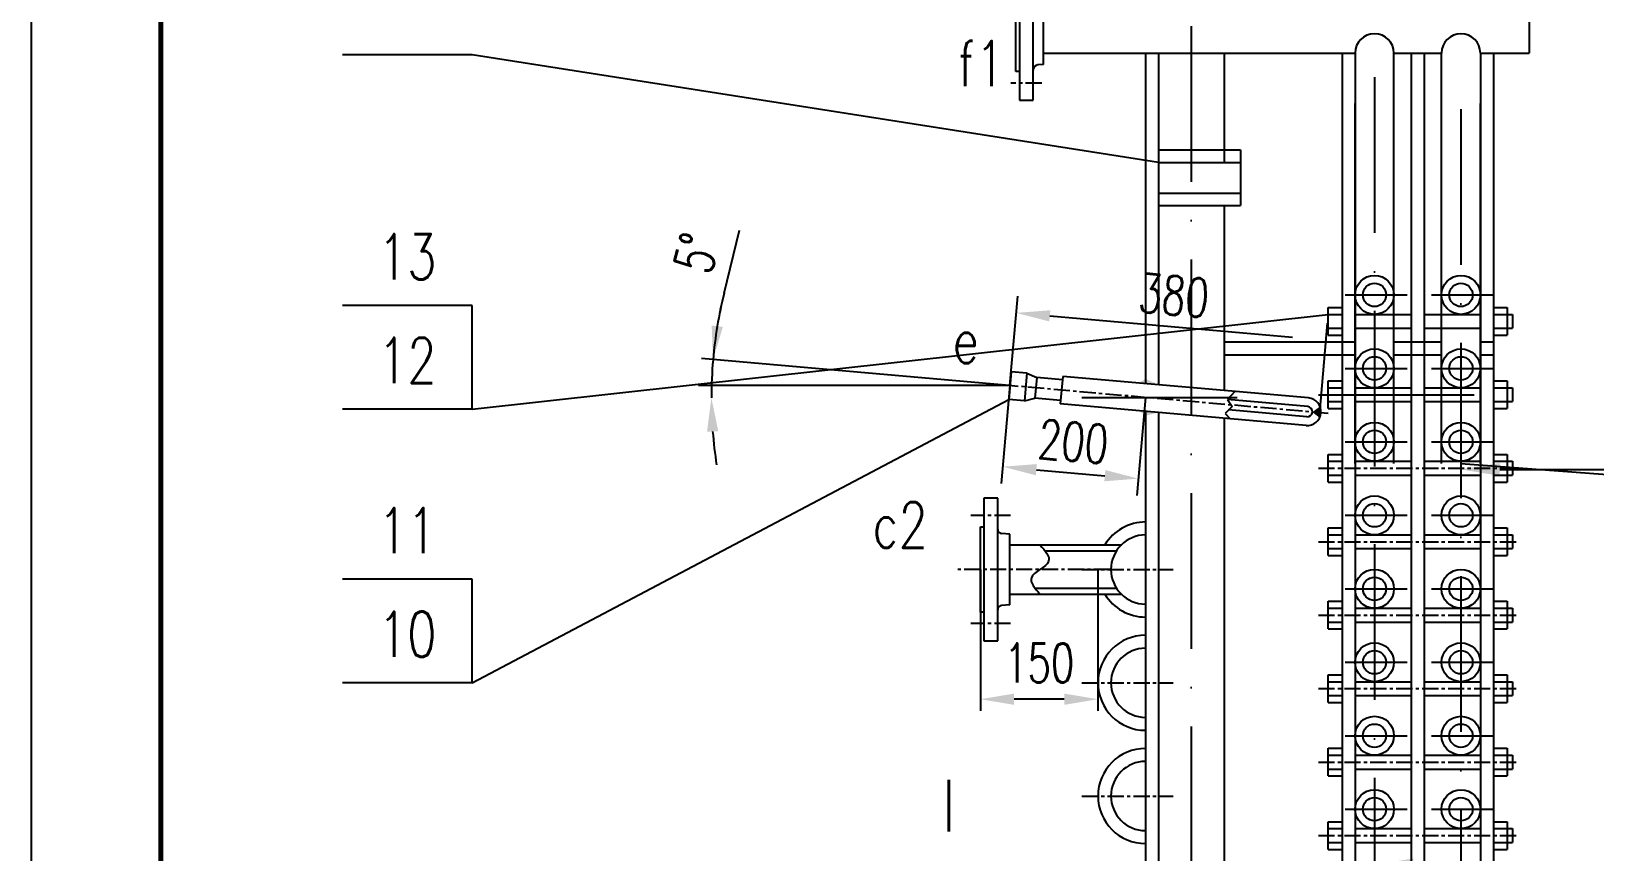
# Model space of a CAD drawing. Extents: x -20637 to -11727, y 16146 to 28761.
# Drawn here: x -20637 to -18828, y 23635 to 24584 of the extents above; entities that cross this region are included whole.
import ezdxf
from ezdxf.enums import TextEntityAlignment as Align

# ---------------------------------------------------------------- set-up
doc = ezdxf.new("R2010")
doc.units = 0
doc.header["$LTSCALE"] = 15
for name, pattern in [('ACAD_ISO10W100', [18, 12, -3, 0, -3]), ('CENTER', [2, 1.25, -0.25, 0.25, -0.25]), ('DASHDOT', [1, 0.5, -0.25, 0, -0.25])]:
    doc.linetypes.add(name, pattern=pattern)
for name, color, linetype in [('ACHSEN', 7, 'DASHDOT'), ('hgj', 1, 'Continuous'), ('hgjx', 2, 'CENTER'), ('hgjy', 7, 'Continuous'), ('K1', 4, 'Continuous'), ('tank', 1, 'Continuous'), ('tankx', 2, 'ACAD_ISO10W100'), ('tanky', 7, 'Continuous')]:
    doc.layers.add(name, color=color, linetype=linetype)
doc.styles.add('hzfs', font='simplex.shx', dxfattribs={"width": 0.7, "bigfont": 'hzfs.shx'})
doc.styles.get("Standard").update_dxf_attribs({"font": 'txt', "width": 0.7, "bigfont": 'hztxt.shx'})
doc.dimstyles.new('PVCAD$0', dxfattribs={"dimscale": 15, "dimtxt": 3, "dimasz": 3, "dimexe": 2, "dimexo": 1, "dimgap": 1, "dimtad": 1, "dimdec": 0, "dimzin": 0, "dimdsep": 46, "dimtxsty": 'hzfs', "dimcen": 0, "dimclrd": 4, "dimclre": 4, "dimclrt": 7, "dimadec": 0, "dimazin": 0, "dimtfac": 0.7, "dimtmove": 0, "dimatfit": 0, "dimfxl": 0, "dimarcsym": 0})
doc.dimstyles.get("Standard").update_dxf_attribs({"dimtxt": 0.18, "dimasz": 0.18, "dimexe": 0.18, "dimexo": 0.0625, "dimgap": 0.09, "dimtad": 0, "dimtih": 1, "dimtoh": 1, "dimdec": 4, "dimzin": 0, "dimdsep": 46, "dimtxsty": 'Standard', "dimcen": 0.09, "dimadec": 0, "dimazin": 0, "dimtfac": 1, "dimtdec": 4, "dimtofl": 0, "dimtmove": 0, "dimatfit": 3, "dimfxl": 0, "dimtolj": 1, "dimtzin": 0, "dimarcsym": 0})

# ---------------------------------------------------------------- blocks, each defined once
blk = doc.blocks.new('*D82')
at = {"layer": 'Defpoints', "color": 0}
for p in [(-19539.1, 23961.6), (-19403, 23961.6), (-19539.1, 23811.6)]:
    blk.add_point(p, dxfattribs=at)
at = {"layer": 'hgjy', "color": 4, "lineweight": -2}
for p, q in [((-19539.1, 23961.6), (-19539.1, 23798.1)), ((-19403, 23961.6), (-19403, 23798.1)), ((-19442, 23811.6), (-19500.1, 23811.6))]:
    blk.add_line(p, q, dxfattribs=at)
at = {"layer": 'hgjy', "color": 4}
for points in [[(-19500.1, 23818.1), (-19500.1, 23805.1), (-19539.1, 23811.6)], [(-19442, 23818.1), (-19442, 23805.1), (-19403, 23811.6)]]:
    blk.add_solid(points, dxfattribs=at)
at = {"layer": 'hgjy', "color": 7, "insert": (-19471, 23853.6), "char_height": 45, "attachment_point": 5, "style": 'hzfs'}
blk.add_mtext('\\A1;150', dxfattribs=at)
blk = doc.blocks.new('*D84')
at = {"layer": 'Defpoints', "color": 0}
for p in [(-19850.2, 24175.1), (-19514.6, 24175.2), (-19953.2, 24160.4), (-19345.6, 24160.4), (-19136.6, 24142.1)]:
    blk.add_point(p, dxfattribs=at)
at = {"layer": 'hgjy', "color": 4, "lineweight": -2}
for p, q in [((-19835.7, 24281.4), (-19817.7, 24354.2)), ((-19514.6, 24175.2), (-19861.9, 24205.6))]:
    blk.add_line(p, q, dxfattribs=at)
for start, end in [(166.1382, 175), (166.1448, 170.5724), (175, 180), (184.4276, 188.8552)]:
    blk.add_arc((-19345.6, 24160.4), 504.8, start, end, dxfattribs=at)
at = {"layer": 'hgjy', "color": 4}
for points in [[(-19837.1, 24242.3), (-19850, 24243.9), (-19848.5, 24204.4)], [(-19855.4, 24121.2), (-19842.4, 24121.7), (-19850.4, 24160.4)]]:
    blk.add_solid(points, dxfattribs=at)
at = {"layer": 'hgjy', "color": 7, "insert": (-19867.5, 24327.8), "char_height": 45, "attachment_point": 5, "rotation": 76.1382, "style": 'hzfs'}
blk.add_mtext('\\A1;5°', dxfattribs=at)
blk = doc.blocks.new('*D111')
at = {"layer": 'ACHSEN', "color": 4, "linetype": 'ByBlock', "lineweight": -2}
for p, q in [((-18983, 24116.9), (-18983, 24047.5)), ((-17283, 24082), (-17283, 24047.5)), ((-18938, 24077.5), (-17328, 24077.5))]:
    blk.add_line(p, q, dxfattribs=at)
at = {"layer": 'ACHSEN', "color": 4, "linetype": 'ByBlock'}
for points in [[(-18938, 24085), (-18938, 24070), (-18983, 24077.5)], [(-17328, 24085), (-17328, 24070), (-17283, 24077.5)]]:
    blk.add_solid(points, dxfattribs=at)
at = {"layer": 'Defpoints', "color": 0, "linetype": 'ByBlock'}
for p in [(-18983, 24131.9), (-17283, 24097), (-17283, 24077.5)]:
    blk.add_point(p, dxfattribs=at)
at = {"layer": 'ACHSEN', "color": 7, "linetype": 'ByBlock', "insert": (-18339.3, 24115), "char_height": 45, "attachment_point": 5, "style": 'hzfs'}
blk.add_mtext('%%C1700', dxfattribs=at)
blk = doc.blocks.new('*D112')
at = {"layer": 'Defpoints', "color": 0}
for p in [(-17183, 23664.4), (-19083, 23632.8), (-19083, 23619.9)]:
    blk.add_point(p, dxfattribs=at)
at = {"layer": 'tanky', "color": 4, "lineweight": -2}
for p, q in [((-17183, 23649.4), (-17183, 23589.9)), ((-19083, 23617.8), (-19083, 23589.9)), ((-17228, 23619.9), (-19038, 23619.9))]:
    blk.add_line(p, q, dxfattribs=at)
at = {"layer": 'tanky', "color": 4}
for points in [[(-19038, 23627.4), (-19038, 23612.4), (-19083, 23619.9)], [(-17228, 23627.4), (-17228, 23612.4), (-17183, 23619.9)]]:
    blk.add_solid(points, dxfattribs=at)
at = {"layer": 'tanky', "color": 7, "insert": (-18316.5, 23657.4), "char_height": 45, "attachment_point": 5, "style": 'hzfs'}
blk.add_mtext('%%C1900', dxfattribs=at)

msp = doc.modelspace()

# ---------------------------------------------------------------- linework, layer by layer
for p, q in [((-20637.40791, 28761.29449), (-20637.40791, 16146.29449)), ((-20637.40791, 28761.29449), (-20637.40791, 16146.29449)), ((-19117.11339, 24279.35727), (-19045.23264, 24279.35727)), ((-19017.11339, 24279.35727), (-18945.23264, 24279.35727)), ((-19117.11339, 24194.35727), (-19045.23264, 24194.35727)), ((-19017.11339, 24194.35727), (-18945.23264, 24194.35727)), ((-19504.94241, 24174.37402), (-19865.37171, 24174.37402)), ((-19117.11339, 24109.35727), (-19045.23264, 24109.35727)), ((-19017.11339, 24109.35727), (-18945.23264, 24109.35727)), ((-19117.11339, 24024.35727), (-19045.23264, 24024.35727)), ((-19017.11339, 24024.35727), (-18945.23264, 24024.35727)), ((-19117.11339, 23939.35727), (-19045.23264, 23939.35727)), ((-19017.11339, 23939.35727), (-18945.23264, 23939.35727)), ((-19117.11339, 23854.35727), (-19045.23264, 23854.35727)), ((-19017.11339, 23854.35727), (-18945.23264, 23854.35727)), ((-19117.11339, 23769.35727), (-19045.23264, 23769.35727)), ((-19017.11339, 23769.35727), (-18945.23264, 23769.35727)), ((-19117.11339, 23684.35727), (-19045.23264, 23684.35727)), ((-19017.11339, 23684.35727), (-18945.23264, 23684.35727))]:
    msp.add_line(p, q)
at = {"color": 4}
for p, q in [((-19504.94241, 24174.37402), (-19495.8804, 24277.95327)), ((-19458.72834, 24255.1284), (-19177.80144, 24230.55048)), ((-19146.31232, 24142.99795), (-19137.25031, 24246.57721)), ((-19504.94241, 24174.37402), (-19514.85009, 24061.12869)), ((-19347.972, 24160.64089), (-19357.87969, 24047.39556)), ((-19474.29896, 24077.15541), (-19395.03174, 24070.22043))]:
    msp.add_line(p, q, dxfattribs=at)
at = {"color": 1}
for p, q in [((-19485.16498, 24188.70483), (-19503.54792, 24190.31313)), ((-19485.16498, 24188.70483), (-19473.86436, 24183.70088)), ((-19444.12486, 24181.09901), (-19473.86436, 24183.70088)), ((-19444.12486, 24181.09901), (-19473.86436, 24183.70088)), ((-19159.46789, 24160.21003), (-19443.77624, 24185.08379)), ((-19487.95397, 24156.8266), (-19506.3369, 24158.4349)), ((-19487.95397, 24156.8266), (-19475.9561, 24159.79221)), ((-19446.2166, 24157.19034), (-19475.9561, 24159.79221)), ((-19160.33945, 24150.24808), (-19253.05151, 24158.35934)), ((-19162.25687, 24128.3318), (-19446.56522, 24153.20556)), ((-19161.38532, 24138.29375), (-19251.80385, 24146.20434))]:
    msp.add_line(p, q, dxfattribs=at)
at = {"color": 7, "linetype": 'CENTER'}
msp.add_line((-19136.59103, 24142.14745), (-19514.62274, 24175.22094), dxfattribs=at)
at = {"color": 7}
for p, q in [((-19244.50632, 24167.64993), (-19253.05151, 24158.35934)), ((-19253.05151, 24158.35934), (-19247.5674, 24150.43782)), ((-19247.5674, 24150.43782), (-19255.79424, 24142.21676)), ((-19255.79424, 24142.21676), (-19250.0681, 24136.01429))]:
    msp.add_line(p, q, dxfattribs=at)
at = {"color": 1}
for radius in [16, 6]:
    msp.add_arc((-19160.86238, 24144.27092), radius, 265, 85, dxfattribs=at)
at = {"color": 4}
for points in [[(-19458.16183, 24261.60367), (-19459.29486, 24248.65314), (-19497.57994, 24258.52748)], [(-19473.73245, 24083.63068), (-19474.86548, 24070.68015), (-19513.15056, 24080.55449)], [(-19394.46523, 24076.6957), (-19395.59825, 24063.74517), (-19356.18015, 24066.82136)]]:
    msp.add_solid(points, dxfattribs=at)
at = {"color": 7}
for points in [[(-19332.972, 24175.38967), (-19347.972, 24182.29182), (-19355.97377, 24177.40207)], [(-19332.972, 24143.26744), (-19347.972, 24139.5725), (-19355.76683, 24145.26173)], [(-19154.88521, 24143.74798), (-19146.0481, 24150.3155), (-19146.52262, 24137.17364)]]:
    msp.add_solid(points, dxfattribs=at)
at = {"layer": 'Defpoints', "color": 0, "linetype": 'ByBlock'}
for p in [(-19504.94241, 24174.37402), (-19445.17073, 24169.14467), (-19445.17073, 24169.14467), (-19347.972, 24160.64089), (-19345.60834, 24160.43409)]:
    msp.add_point(p, dxfattribs=at)
at = {"layer": 'hgj'}
for p, q in [((-19493.972, 24689.47481), (-19493.972, 24504.47481)), ((-19477.972, 24504.47481), (-19477.972, 24689.47481)), ((-19497.972, 24537.97481), (-19497.972, 24655.97481)), ((-19465.972, 24546.05481), (-19465.972, 24647.89481)), ((-18904.20068, 24634.97481), (-18904.20068, 24558.97481)), ((-19465.972, 24558.97481), (-19105.472, 24558.97481)), ((-19060.472, 24084.35727), (-19060.472, 24558.97481)), ((-19060.472, 24558.97481), (-19005.472, 24558.97481)), ((-19005.472, 24084.35727), (-19005.472, 24558.97481)), ((-18960.472, 24558.97481), (-18904.20068, 24558.97481)), ((-19493.972, 24537.97481), (-19497.972, 24537.97481)), ((-19465.972, 24546.05481), (-19472.50983, 24545.46641)), ((-19493.972, 24504.47481), (-19477.972, 24504.47481)), ((-19105.472, 24084.35727), (-19105.472, 24500.97481)), ((-18960.472, 24084.35727), (-18960.472, 24500.97481)), ((-18945.472, 24224.48809), (-18960.472, 24224.48809)), ((-18945.472, 24209.48809), (-18960.472, 24209.48809)), ((-19535.05585, 24044.14089), (-19535.05585, 23879.14089)), ((-19519.05585, 24044.14089), (-19535.05585, 24044.14089)), ((-19519.05585, 23879.14089), (-19519.05585, 24044.14089)), ((-19539.05585, 24011.14089), (-19535.05585, 24011.14089)), ((-19539.05585, 23912.14089), (-19539.05585, 24011.14089)), ((-19505.05585, 24002.38089), (-19514.50404, 24003.23122)), ((-19505.05585, 23920.90089), (-19505.05585, 24002.38089)), ((-19505.05585, 23990.14089), (-19376.03889, 23990.14089)), ((-19464.23497, 23983.14089), (-19381.70255, 23983.14089)), ((-19475.94974, 23940.14089), (-19381.70255, 23940.14089)), ((-19505.05585, 23920.90089), (-19514.50404, 23920.05055)), ((-19505.05585, 23933.14089), (-19376.03889, 23933.14089)), ((-19535.05585, 23912.14089), (-19539.05585, 23912.14089)), ((-19535.05585, 23879.14089), (-19519.05585, 23879.14089))]:
    msp.add_line(p, q, dxfattribs=at)
for centre, radius in [((-19082.972, 24279.35727), 22.5), ((-18982.972, 24279.35727), 22.5), ((-19082.972, 24279.35727), 13.5), ((-18982.972, 24279.35727), 13.5), ((-19082.972, 24194.35727), 22.5), ((-18982.972, 24194.35727), 22.5), ((-19082.972, 24194.35727), 13.5), ((-18982.972, 24194.35727), 13.5), ((-19082.972, 24109.35727), 22.5), ((-19082.972, 24109.35727), 13.5), ((-18982.972, 24109.35727), 22.5), ((-18982.972, 24109.35727), 13.5), ((-19082.972, 24024.35727), 22.5), ((-18982.972, 24024.35727), 22.5), ((-19082.972, 24024.35727), 13.5), ((-18982.972, 24024.35727), 13.5), ((-19082.972, 23939.35727), 22.5), ((-18982.972, 23939.35727), 22.5), ((-19082.972, 23939.35727), 13.5), ((-18982.972, 23939.35727), 13.5), ((-19082.972, 23854.35727), 22.5), ((-19082.972, 23854.35727), 13.5), ((-18982.972, 23854.35727), 22.5), ((-18982.972, 23854.35727), 13.5), ((-19082.972, 23769.35727), 22.5), ((-18982.972, 23769.35727), 22.5), ((-19082.972, 23769.35727), 13.5), ((-18982.972, 23769.35727), 13.5), ((-19082.972, 23684.35727), 22.5), ((-18982.972, 23684.35727), 22.5), ((-19082.972, 23684.35727), 13.5), ((-18982.972, 23684.35727), 13.5)]:
    msp.add_circle(centre, radius, dxfattribs=at)
for centre, radius, start, end in [((-19082.972, 24558.97481), 22.5, 0, 180), ((-18982.972, 24558.97481), 22.5, 0, 180), ((-19471.972, 24539.49056), 6, 95.14276456, 180), ((-19514.05585, 24008.2111), 5, 180, 264.85723544), ((-19514.05585, 23915.07068), 5, 95.14276456, 180)]:
    msp.add_arc(centre, radius, start, end, dxfattribs=at)
at = {"layer": 'hgjx'}
for p, q in [((-19467.972, 24524.47481), (-19503.972, 24524.47481)), ((-19504.05585, 24024.14089), (-19550.05585, 24024.14089)), ((-19389.05585, 23961.64089), (-19569.05585, 23961.64089)), ((-19421.86658, 23961.64089), (-19315.84507, 23961.64089)), ((-19504.05585, 23899.14089), (-19550.05585, 23899.14089)), ((-19421.86658, 23830.64089), (-19315.84507, 23830.64089)), ((-19421.86658, 23830.64089), (-19315.84507, 23830.64089)), ((-19421.86658, 23699.64089), (-19315.84507, 23699.64089))]:
    msp.add_line(p, q, dxfattribs=at)
at = {"layer": 'hgjy'}
for p, q in [((-20127.31857, 24557.2047), (-20277.31857, 24557.2047)), ((-19332.972, 24432.64089), (-20127.31857, 24557.2047)), ((-20127.31857, 24267.26631), (-20277.31857, 24267.26631)), ((-20127.31857, 24147.26631), (-20127.31857, 24267.26631)), ((-20127.31857, 24147.26631), (-20277.31857, 24147.26631)), ((-20127.31857, 23950.48018), (-20277.31857, 23950.48018)), ((-20127.31857, 23830.48018), (-20127.31857, 23950.48018)), ((-20127.31857, 23830.48018), (-20277.31857, 23830.48018))]:
    msp.add_line(p, q, dxfattribs=at)
at = {"layer": 'hgjy', "color": 1}
for p, q in [((-19136.472, 24264.85727), (-19120.472, 24264.85727)), ((-19136.472, 24232.85727), (-19136.472, 24264.85727)), ((-18945.472, 24264.85727), (-18929.472, 24264.85727)), ((-18945.472, 24264.85727), (-18929.472, 24264.85727)), ((-18945.472, 24264.85727), (-18929.972, 24264.85727)), ((-18945.472, 24264.85727), (-18929.972, 24264.85727)), ((-18929.472, 24264.85727), (-18929.472, 24232.85727)), ((-19136.472, 24256.85727), (-19120.472, 24256.85727)), ((-19105.472, 24256.85727), (-19040.472, 24256.85727)), ((-19025.472, 24256.85727), (-18960.472, 24256.85727)), ((-18945.472, 24256.85727), (-18929.472, 24256.85727)), ((-18945.472, 24256.85727), (-18923.472, 24256.85727)), ((-18945.472, 24256.85727), (-18929.972, 24256.85727)), ((-18945.472, 24256.85727), (-18929.472, 24256.85727)), ((-18945.472, 24256.85727), (-18929.972, 24256.85727)), ((-18945.472, 24256.85727), (-18930.20578, 24256.85727)), ((-18945.472, 24256.85727), (-18929.972, 24256.85727)), ((-18945.472, 24256.85727), (-18929.972, 24256.85727)), ((-18923.472, 24256.85727), (-18923.472, 24240.85727)), ((-19136.472, 24240.85727), (-19120.472, 24240.85727)), ((-19136.472, 24232.85727), (-19120.472, 24232.85727)), ((-19105.472, 24240.85727), (-19040.472, 24240.85727)), ((-19025.472, 24240.85727), (-18960.472, 24240.85727)), ((-18945.472, 24240.85727), (-18929.472, 24240.85727)), ((-18945.472, 24240.85727), (-18923.472, 24240.85727)), ((-18945.472, 24240.85727), (-18929.972, 24240.85727)), ((-18945.472, 24240.85727), (-18929.472, 24240.85727)), ((-18945.472, 24240.85727), (-18929.972, 24240.85727)), ((-18945.472, 24240.85727), (-18929.972, 24240.85727)), ((-18945.472, 24240.85727), (-18929.972, 24240.85727)), ((-18945.472, 24240.85727), (-18929.972, 24240.85727)), ((-18945.472, 24232.85727), (-18929.472, 24232.85727)), ((-18945.472, 24232.85727), (-18929.472, 24232.85727)), ((-18945.472, 24232.85727), (-18929.972, 24232.85727)), ((-18945.472, 24232.85727), (-18929.972, 24232.85727)), ((-19136.472, 24179.85727), (-19120.472, 24179.85727)), ((-19136.472, 24147.85727), (-19136.472, 24179.85727)), ((-19136.472, 24171.85727), (-19120.472, 24171.85727)), ((-19105.472, 24171.85727), (-19040.472, 24171.85727)), ((-19025.472, 24171.85727), (-18960.472, 24171.85727)), ((-18945.472, 24179.85727), (-18929.472, 24179.85727)), ((-18945.472, 24179.85727), (-18929.472, 24179.85727)), ((-18945.472, 24179.85727), (-18929.972, 24179.85727)), ((-18945.472, 24179.85727), (-18929.972, 24179.85727)), ((-18945.472, 24171.85727), (-18929.472, 24171.85727)), ((-18945.472, 24171.85727), (-18923.472, 24171.85727)), ((-18945.472, 24171.85727), (-18929.972, 24171.85727)), ((-18945.472, 24171.85727), (-18929.472, 24171.85727)), ((-18945.472, 24171.85727), (-18929.972, 24171.85727)), ((-18945.472, 24171.85727), (-18930.20578, 24171.85727)), ((-18945.472, 24171.85727), (-18929.972, 24171.85727)), ((-18945.472, 24171.85727), (-18929.972, 24171.85727)), ((-18929.472, 24179.85727), (-18929.472, 24147.85727)), ((-18923.472, 24171.85727), (-18923.472, 24155.85727)), ((-19136.472, 24155.85727), (-19120.472, 24155.85727)), ((-19105.472, 24155.85727), (-19040.472, 24155.85727)), ((-19025.472, 24155.85727), (-18960.472, 24155.85727)), ((-18945.472, 24155.85727), (-18929.472, 24155.85727)), ((-18945.472, 24155.85727), (-18923.472, 24155.85727)), ((-18945.472, 24155.85727), (-18929.972, 24155.85727)), ((-18945.472, 24155.85727), (-18929.472, 24155.85727)), ((-18945.472, 24155.85727), (-18929.972, 24155.85727)), ((-18945.472, 24155.85727), (-18929.972, 24155.85727)), ((-18945.472, 24155.85727), (-18929.972, 24155.85727)), ((-18945.472, 24155.85727), (-18929.972, 24155.85727)), ((-19136.472, 24147.85727), (-19120.472, 24147.85727)), ((-18945.472, 24147.85727), (-18929.472, 24147.85727)), ((-18945.472, 24147.85727), (-18929.472, 24147.85727)), ((-18945.472, 24147.85727), (-18929.972, 24147.85727)), ((-18945.472, 24147.85727), (-18929.972, 24147.85727)), ((-19136.472, 24094.85727), (-19120.472, 24094.85727)), ((-19136.472, 24062.85727), (-19136.472, 24094.85727)), ((-19136.472, 24086.85727), (-19120.472, 24086.85727)), ((-19105.472, 24086.85727), (-19040.472, 24086.85727)), ((-19025.472, 24086.85727), (-18960.472, 24086.85727)), ((-18945.472, 24094.85727), (-18929.972, 24094.85727)), ((-18945.472, 24094.85727), (-18929.972, 24094.85727)), ((-18945.472, 24094.85727), (-18929.472, 24094.85727)), ((-18945.472, 24094.85727), (-18929.472, 24094.85727)), ((-18945.472, 24086.85727), (-18929.972, 24086.85727)), ((-18945.472, 24086.85727), (-18929.972, 24086.85727)), ((-18945.472, 24086.85727), (-18930.20578, 24086.85727)), ((-18945.472, 24086.85727), (-18929.972, 24086.85727)), ((-18945.472, 24086.85727), (-18929.472, 24086.85727)), ((-18945.472, 24086.85727), (-18929.972, 24086.85727)), ((-18945.472, 24086.85727), (-18923.472, 24086.85727)), ((-18945.472, 24086.85727), (-18929.472, 24086.85727)), ((-18929.472, 24094.85727), (-18929.472, 24062.85727)), ((-18923.472, 24086.85727), (-18923.472, 24070.85727)), ((-19136.472, 24070.85727), (-19120.472, 24070.85727)), ((-19105.472, 24070.85727), (-19040.472, 24070.85727)), ((-19025.472, 24070.85727), (-18960.472, 24070.85727)), ((-18945.472, 24070.85727), (-18929.972, 24070.85727)), ((-18945.472, 24070.85727), (-18929.972, 24070.85727)), ((-18945.472, 24070.85727), (-18929.972, 24070.85727)), ((-18945.472, 24070.85727), (-18929.972, 24070.85727)), ((-18945.472, 24070.85727), (-18929.472, 24070.85727)), ((-18945.472, 24070.85727), (-18929.972, 24070.85727)), ((-18945.472, 24070.85727), (-18923.472, 24070.85727)), ((-18945.472, 24070.85727), (-18929.472, 24070.85727)), ((-19136.472, 24062.85727), (-19120.472, 24062.85727)), ((-18945.472, 24062.85727), (-18929.972, 24062.85727)), ((-18945.472, 24062.85727), (-18929.972, 24062.85727)), ((-18945.472, 24062.85727), (-18929.472, 24062.85727)), ((-18945.472, 24062.85727), (-18929.472, 24062.85727)), ((-19136.472, 24009.85727), (-19120.472, 24009.85727)), ((-19136.472, 23977.85727), (-19136.472, 24009.85727)), ((-18945.472, 24009.85727), (-18929.972, 24009.85727)), ((-18945.472, 24009.85727), (-18929.972, 24009.85727)), ((-18945.472, 24009.85727), (-18929.472, 24009.85727)), ((-18945.472, 24009.85727), (-18929.472, 24009.85727)), ((-18929.472, 24009.85727), (-18929.472, 23977.85727)), ((-19136.472, 24001.85727), (-19120.472, 24001.85727)), ((-19105.472, 24001.85727), (-19040.472, 24001.85727)), ((-19025.472, 24001.85727), (-18960.472, 24001.85727)), ((-18945.472, 24001.85727), (-18929.972, 24001.85727)), ((-18945.472, 24001.85727), (-18929.972, 24001.85727)), ((-18945.472, 24001.85727), (-18930.20578, 24001.85727)), ((-18945.472, 24001.85727), (-18929.972, 24001.85727)), ((-18945.472, 24001.85727), (-18929.472, 24001.85727)), ((-18945.472, 24001.85727), (-18929.972, 24001.85727)), ((-18945.472, 24001.85727), (-18923.472, 24001.85727)), ((-18945.472, 24001.85727), (-18929.472, 24001.85727)), ((-18923.472, 24001.85727), (-18923.472, 23985.85727)), ((-19136.472, 23985.85727), (-19120.472, 23985.85727)), ((-19136.472, 23977.85727), (-19120.472, 23977.85727)), ((-19105.472, 23985.85727), (-19040.472, 23985.85727)), ((-19025.472, 23985.85727), (-18960.472, 23985.85727)), ((-18945.472, 23985.85727), (-18929.972, 23985.85727)), ((-18945.472, 23985.85727), (-18929.972, 23985.85727)), ((-18945.472, 23985.85727), (-18929.972, 23985.85727)), ((-18945.472, 23985.85727), (-18929.972, 23985.85727)), ((-18945.472, 23985.85727), (-18929.472, 23985.85727)), ((-18945.472, 23985.85727), (-18929.972, 23985.85727)), ((-18945.472, 23985.85727), (-18923.472, 23985.85727)), ((-18945.472, 23985.85727), (-18929.472, 23985.85727)), ((-18945.472, 23977.85727), (-18929.972, 23977.85727)), ((-18945.472, 23977.85727), (-18929.972, 23977.85727)), ((-18945.472, 23977.85727), (-18929.472, 23977.85727)), ((-18945.472, 23977.85727), (-18929.472, 23977.85727)), ((-19136.472, 23924.85727), (-19120.472, 23924.85727)), ((-19136.472, 23892.85727), (-19136.472, 23924.85727)), ((-18945.472, 23924.85727), (-18929.472, 23924.85727)), ((-18945.472, 23924.85727), (-18929.472, 23924.85727)), ((-18945.472, 23924.85727), (-18929.972, 23924.85727)), ((-18945.472, 23924.85727), (-18929.972, 23924.85727)), ((-18929.472, 23924.85727), (-18929.472, 23892.85727)), ((-19136.472, 23916.85727), (-19120.472, 23916.85727)), ((-19136.472, 23900.85727), (-19120.472, 23900.85727)), ((-19105.472, 23916.85727), (-19040.472, 23916.85727)), ((-19105.472, 23900.85727), (-19040.472, 23900.85727)), ((-19025.472, 23916.85727), (-18960.472, 23916.85727)), ((-19025.472, 23900.85727), (-18960.472, 23900.85727)), ((-18945.472, 23916.85727), (-18929.472, 23916.85727)), ((-18945.472, 23916.85727), (-18923.472, 23916.85727)), ((-18945.472, 23916.85727), (-18929.972, 23916.85727)), ((-18945.472, 23916.85727), (-18929.472, 23916.85727)), ((-18945.472, 23916.85727), (-18929.972, 23916.85727)), ((-18945.472, 23916.85727), (-18930.20578, 23916.85727)), ((-18945.472, 23916.85727), (-18929.972, 23916.85727)), ((-18945.472, 23916.85727), (-18929.972, 23916.85727)), ((-18945.472, 23900.85727), (-18929.472, 23900.85727)), ((-18945.472, 23900.85727), (-18923.472, 23900.85727)), ((-18945.472, 23900.85727), (-18929.972, 23900.85727)), ((-18945.472, 23900.85727), (-18929.472, 23900.85727)), ((-18945.472, 23900.85727), (-18929.972, 23900.85727)), ((-18945.472, 23900.85727), (-18929.972, 23900.85727)), ((-18945.472, 23900.85727), (-18929.972, 23900.85727)), ((-18945.472, 23900.85727), (-18929.972, 23900.85727)), ((-18923.472, 23916.85727), (-18923.472, 23900.85727)), ((-19136.472, 23892.85727), (-19120.472, 23892.85727)), ((-18945.472, 23892.85727), (-18929.472, 23892.85727)), ((-18945.472, 23892.85727), (-18929.472, 23892.85727)), ((-18945.472, 23892.85727), (-18929.972, 23892.85727)), ((-18945.472, 23892.85727), (-18929.972, 23892.85727)), ((-19136.472, 23839.85727), (-19120.472, 23839.85727)), ((-19136.472, 23807.85727), (-19136.472, 23839.85727)), ((-19136.472, 23831.85727), (-19120.472, 23831.85727)), ((-19105.472, 23831.85727), (-19040.472, 23831.85727)), ((-19025.472, 23831.85727), (-18960.472, 23831.85727)), ((-18945.472, 23839.85727), (-18929.472, 23839.85727)), ((-18945.472, 23839.85727), (-18929.472, 23839.85727)), ((-18945.472, 23839.85727), (-18929.972, 23839.85727)), ((-18945.472, 23839.85727), (-18929.972, 23839.85727)), ((-18945.472, 23831.85727), (-18929.472, 23831.85727)), ((-18945.472, 23831.85727), (-18923.472, 23831.85727)), ((-18945.472, 23831.85727), (-18929.972, 23831.85727)), ((-18945.472, 23831.85727), (-18929.472, 23831.85727)), ((-18945.472, 23831.85727), (-18929.972, 23831.85727)), ((-18945.472, 23831.85727), (-18930.20578, 23831.85727)), ((-18945.472, 23831.85727), (-18929.972, 23831.85727)), ((-18945.472, 23831.85727), (-18929.972, 23831.85727)), ((-18929.472, 23839.85727), (-18929.472, 23807.85727)), ((-18923.472, 23831.85727), (-18923.472, 23815.85727)), ((-19136.472, 23815.85727), (-19120.472, 23815.85727)), ((-19105.472, 23815.85727), (-19040.472, 23815.85727)), ((-19025.472, 23815.85727), (-18960.472, 23815.85727)), ((-18945.472, 23815.85727), (-18929.472, 23815.85727)), ((-18945.472, 23815.85727), (-18923.472, 23815.85727)), ((-18945.472, 23815.85727), (-18929.972, 23815.85727)), ((-18945.472, 23815.85727), (-18929.472, 23815.85727)), ((-18945.472, 23815.85727), (-18929.972, 23815.85727)), ((-18945.472, 23815.85727), (-18929.972, 23815.85727)), ((-18945.472, 23815.85727), (-18929.972, 23815.85727)), ((-18945.472, 23815.85727), (-18929.972, 23815.85727)), ((-19136.472, 23807.85727), (-19120.472, 23807.85727)), ((-18945.472, 23807.85727), (-18929.472, 23807.85727)), ((-18945.472, 23807.85727), (-18929.472, 23807.85727)), ((-18945.472, 23807.85727), (-18929.972, 23807.85727)), ((-18945.472, 23807.85727), (-18929.972, 23807.85727)), ((-19136.472, 23754.85727), (-19120.472, 23754.85727)), ((-19136.472, 23722.85727), (-19136.472, 23754.85727)), ((-19136.472, 23746.85727), (-19120.472, 23746.85727)), ((-19105.472, 23746.85727), (-19040.472, 23746.85727)), ((-19025.472, 23746.85727), (-18960.472, 23746.85727)), ((-18945.472, 23754.85727), (-18929.472, 23754.85727)), ((-18945.472, 23754.85727), (-18929.472, 23754.85727)), ((-18945.472, 23754.85727), (-18929.972, 23754.85727)), ((-18945.472, 23754.85727), (-18929.972, 23754.85727)), ((-18945.472, 23746.85727), (-18929.472, 23746.85727)), ((-18945.472, 23746.85727), (-18923.472, 23746.85727)), ((-18945.472, 23746.85727), (-18929.972, 23746.85727)), ((-18945.472, 23746.85727), (-18929.472, 23746.85727)), ((-18945.472, 23746.85727), (-18929.972, 23746.85727)), ((-18945.472, 23746.85727), (-18930.20578, 23746.85727)), ((-18945.472, 23746.85727), (-18929.972, 23746.85727)), ((-18945.472, 23746.85727), (-18929.972, 23746.85727)), ((-18929.472, 23754.85727), (-18929.472, 23722.85727)), ((-18923.472, 23746.85727), (-18923.472, 23730.85727)), ((-19136.472, 23730.85727), (-19120.472, 23730.85727)), ((-19136.472, 23722.85727), (-19120.472, 23722.85727)), ((-19105.472, 23730.85727), (-19040.472, 23730.85727)), ((-19025.472, 23730.85727), (-18960.472, 23730.85727)), ((-18945.472, 23730.85727), (-18929.472, 23730.85727)), ((-18945.472, 23730.85727), (-18923.472, 23730.85727)), ((-18945.472, 23730.85727), (-18929.972, 23730.85727)), ((-18945.472, 23730.85727), (-18929.472, 23730.85727)), ((-18945.472, 23730.85727), (-18929.972, 23730.85727)), ((-18945.472, 23730.85727), (-18929.972, 23730.85727)), ((-18945.472, 23730.85727), (-18929.972, 23730.85727)), ((-18945.472, 23730.85727), (-18929.972, 23730.85727)), ((-18945.472, 23722.85727), (-18929.472, 23722.85727)), ((-18945.472, 23722.85727), (-18929.472, 23722.85727)), ((-18945.472, 23722.85727), (-18929.972, 23722.85727)), ((-18945.472, 23722.85727), (-18929.972, 23722.85727)), ((-19136.472, 23669.85727), (-19120.472, 23669.85727)), ((-19136.472, 23637.85727), (-19136.472, 23669.85727)), ((-18945.472, 23669.85727), (-18929.972, 23669.85727)), ((-18945.472, 23669.85727), (-18929.972, 23669.85727)), ((-18945.472, 23669.85727), (-18929.472, 23669.85727)), ((-18945.472, 23669.85727), (-18929.472, 23669.85727)), ((-18929.472, 23669.85727), (-18929.472, 23637.85727)), ((-19136.472, 23661.85727), (-19120.472, 23661.85727)), ((-19105.472, 23661.85727), (-19040.472, 23661.85727)), ((-19025.472, 23661.85727), (-18960.472, 23661.85727)), ((-18945.472, 23661.85727), (-18929.972, 23661.85727)), ((-18945.472, 23661.85727), (-18929.972, 23661.85727)), ((-18945.472, 23661.85727), (-18930.20578, 23661.85727)), ((-18945.472, 23661.85727), (-18929.972, 23661.85727)), ((-18945.472, 23661.85727), (-18929.472, 23661.85727)), ((-18945.472, 23661.85727), (-18929.972, 23661.85727)), ((-18945.472, 23661.85727), (-18923.472, 23661.85727)), ((-18945.472, 23661.85727), (-18929.472, 23661.85727)), ((-18923.472, 23661.85727), (-18923.472, 23645.85727)), ((-19136.472, 23645.85727), (-19120.472, 23645.85727)), ((-19136.472, 23637.85727), (-19120.472, 23637.85727)), ((-19105.472, 23645.85727), (-19040.472, 23645.85727)), ((-19025.472, 23645.85727), (-18960.472, 23645.85727)), ((-18945.472, 23645.85727), (-18929.972, 23645.85727)), ((-18945.472, 23645.85727), (-18929.972, 23645.85727)), ((-18945.472, 23645.85727), (-18929.972, 23645.85727)), ((-18945.472, 23645.85727), (-18929.972, 23645.85727)), ((-18945.472, 23645.85727), (-18929.472, 23645.85727)), ((-18945.472, 23645.85727), (-18929.972, 23645.85727)), ((-18945.472, 23645.85727), (-18923.472, 23645.85727)), ((-18945.472, 23645.85727), (-18929.472, 23645.85727)), ((-18945.472, 23637.85727), (-18929.972, 23637.85727)), ((-18945.472, 23637.85727), (-18929.972, 23637.85727)), ((-18945.472, 23637.85727), (-18929.472, 23637.85727)), ((-18945.472, 23637.85727), (-18929.472, 23637.85727))]:
    msp.add_line(p, q, dxfattribs=at)
at = {"layer": 'hgjy', "linetype": 'CENTER'}
for p, q in [((-19147.85154, 24078.85727), (-18916.03739, 24078.85727)), ((-19147.85154, 23993.85727), (-18916.03739, 23993.85727)), ((-19147.85154, 23908.85727), (-18916.03739, 23908.85727)), ((-19147.85154, 23823.85727), (-18916.03739, 23823.85727)), ((-19147.85154, 23738.85727), (-18916.03739, 23738.85727)), ((-19147.85154, 23653.85727), (-18916.03739, 23653.85727))]:
    msp.add_line(p, q, dxfattribs=at)
at = {"layer": 'hgjy'}
msp.add_spline([(-19470.09236, 23990.14089), (-19460.09236, 23971.14089), (-19480.09236, 23952.14089), (-19470.09236, 23933.14089)], degree=3, dxfattribs=at)
at = {"layer": 'K1', "const_width": 6}
msp.add_lwpolyline([(-20487.40791, 16296.29449), (-20487.40791, 28386.29449), (-11877.40791, 28386.29449), (-11877.40791, 16296.29449)], close=True, dxfattribs=at)
msp.add_lwpolyline([(-20487.40791, 16296.29449), (-20487.40791, 28386.29449), (-11877.40791, 28386.29449), (-11877.40791, 16296.29449)], close=True, dxfattribs=at)
at = {"layer": 'tank'}
for p, q in [((-19347.972, 24558.97481), (-19347.972, 24176.702)), ((-19332.972, 24558.97481), (-19332.972, 24175.38967)), ((-19256.972, 24558.97481), (-19256.972, 24432.64089)), ((-19120.472, 24558.97481), (-19120.472, 22452.88807)), ((-19105.472, 24558.97481), (-19105.472, 22440.40034)), ((-19040.472, 24558.97481), (-19040.472, 22684.6827)), ((-19025.472, 24558.97481), (-19025.472, 22683.90452)), ((-18960.472, 24558.97481), (-18960.472, 22600.65001)), ((-18945.472, 24558.97481), (-18945.472, 22599.82236)), ((-19256.972, 24500.97481), (-19256.972, 24447.14089)), ((-19332.972, 24447.14089), (-19238.07066, 24447.14089)), ((-19238.07066, 24447.14089), (-19238.07066, 24397.14089)), ((-19332.972, 24432.64089), (-19238.07066, 24432.64089)), ((-19238.07066, 24432.64089), (-19238.07066, 24382.64089)), ((-19332.972, 24397.14089), (-19238.07066, 24397.14089)), ((-19332.972, 24382.64089), (-19238.07066, 24382.64089)), ((-19256.972, 24382.64089), (-19256.972, 24168.74054)), ((-19105.472, 24224.48809), (-19256.972, 24224.48809)), ((-19105.472, 24209.48809), (-19256.972, 24209.48809)), ((-19005.472, 24224.48809), (-19060.472, 24224.48809)), ((-19005.472, 24209.48809), (-19060.472, 24209.48809)), ((-19347.972, 24144.57977), (-19347.972, 22813.14089)), ((-19332.972, 24143.26744), (-19332.972, 22697.14089)), ((-19256.972, 24136.6183), (-19256.972, 23182.64089))]:
    msp.add_line(p, q, dxfattribs=at)
at = {"layer": 'tank', "color": 1}
for p, q in [((-19503.54792, 24190.31313), (-19506.3369, 24158.4349)), ((-19485.16498, 24188.70483), (-19487.95397, 24156.8266)), ((-19473.86436, 24183.70088), (-19475.9561, 24159.79221)), ((-19443.77624, 24185.08379), (-19446.56522, 24153.20556))]:
    msp.add_line(p, q, dxfattribs=at)
at = {"layer": 'tank'}
for centre, radius, start, end in [((-19347.972, 23961.64089), 55, 90, 148.78962971), ((-19347.972, 23961.64089), 40, 90, 270), ((-19347.972, 23961.64089), 55, 211.21037029, 270), ((-19347.972, 23830.64089), 55, 90, 270), ((-19347.972, 23830.64089), 40, 90, 270), ((-19347.972, 23830.64089), 40, 90, 270), ((-19347.972, 23699.64089), 55, 90, 270), ((-19347.972, 23699.64089), 40, 90, 270)]:
    msp.add_arc(centre, radius, start, end, dxfattribs=at)
at = {"layer": 'tankx'}
for p, q in [((-19294.972, 24590.26957), (-19294.972, 22697.14089)), ((-19082.972, 24531.06941), (-19082.972, 22539.75143)), ((-18982.972, 24494.19108), (-18982.972, 22539.75143)), ((-19421.86658, 24160.64089), (-19221.73668, 24160.64089)), ((-19147.85154, 24163.85727), (-18916.03739, 24163.85727)), ((-18982.972, 24084.35727), (-17282.972, 23956.85727))]:
    msp.add_line(p, q, dxfattribs=at)
at = {"layer": 'tanky'}
for p, q in [((-20127.31857, 24147.26631), (-19136.472, 24256.85727)), ((-20127.31857, 23830.48018), (-19506.3369, 24158.4349))]:
    msp.add_line(p, q, dxfattribs=at)

# ---------------------------------------------------------------- texts
at = {"width": 0.75}
msp.add_text('I', height=60, dxfattribs=at).set_placement((-19583.2462, 23658.49905))
at = {"color": 7, "char_height": 45, "attachment_point": 5, "rotation": 355, "style": 'hzfs'}
for s, insert in [('380', (-19315.12729, 24278.70245)), ('200', (-19431.52775, 24109.55093))]:
    msp.add_mtext(s, dxfattribs=dict(at, insert=insert))
at = {"layer": 'hgjy', "style": 'hzfs', "width": 0.75}
for s, p in [('f1', (-19537.972, 24546.97481)), ('e', (-19556.09111, 24226.60725)), ('c2', (-19632.06783, 24013.16453))]:
    msp.add_text(s, height=52.5, dxfattribs=at).set_placement(p, align=Align.MIDDLE)
for s, p in [('13', (-20202.31857, 24297.26631)), ('12', (-20202.31857, 24177.26631)), ('11', (-20202.31857, 23980.48018)), ('10', (-20202.31857, 23860.48018))]:
    msp.add_text(s, height=52.5, dxfattribs=at).set_placement(p, align=Align.CENTER)

# ---------------------------------------------------------------- dimensions: what is measured, and where the dimension line sits
at = {"layer": 'ACHSEN', "linetype": 'ByBlock'}
dim = msp.add_linear_dim(base=(-17282.972, 24077.50664), p1=(-18982.972, 24131.85727), p2=(-17282.972, 24096.98751), text='%%C<>', dimstyle='PVCAD$0', dxfattribs=at)
dim.commit()
dim.dimension.update_dxf_attribs({"geometry": '*D111', "text_midpoint": (-18339.31501, 24077.50664), "dimtype": 160})
at = {"layer": 'hgjy'}
dim = msp.add_angular_dim_2l(base=(-19850.20267, 24175.11629), line1=((-19136.59103, 24142.14745), (-19514.62274, 24175.22094)), line2=((-19345.60834, 24160.43409), (-19953.1955, 24160.43409)), dimstyle='Standard', override={"dimtxt": 45, "dimasz": 39, "dimexe": 13.5, "dimexo": 0, "dimgap": 19.5, "dimtad": 1, "dimtih": 0, "dimtoh": 0, "dimzin": 8, "dimtxsty": 'hzfs', "dimcen": 0, "dimclrd": 4, "dimclre": 4, "dimclrt": 7, "dimtfac": 0.7, "dimtofl": 1, "dimatfit": 2}, dxfattribs=at)
dim.commit()
dim.dimension.update_dxf_attribs({"geometry": '*D84', "text_midpoint": (-19867.50682, 24327.84703)})
dim = msp.add_linear_dim(base=(-19539.05585, 23811.602), p1=(-19402.972, 23961.64089), p2=(-19539.05585, 23961.64089), text='150', dimstyle='Standard', override={"dimtxt": 45, "dimasz": 39, "dimexe": 13.5, "dimexo": 0, "dimgap": 19.5, "dimtad": 1, "dimtih": 0, "dimtoh": 0, "dimzin": 8, "dimtxsty": 'hzfs', "dimcen": 0, "dimclrd": 4, "dimclre": 4, "dimclrt": 7, "dimtfac": 0.7, "dimtofl": 1, "dimatfit": 2}, dxfattribs=at)
dim.commit()
dim.dimension.update_dxf_attribs({"geometry": '*D82', "text_midpoint": (-19471.01393, 23853.602)})
at = {"layer": 'tanky'}
dim = msp.add_linear_dim(base=(-19082.972, 23619.88188), p1=(-17182.972, 23664.35727), p2=(-19082.972, 23632.78764), text='%%C<>', dimstyle='PVCAD$0', dxfattribs=at)
dim.commit()
dim.dimension.update_dxf_attribs({"geometry": '*D112', "text_midpoint": (-18316.50383, 23619.88188), "dimtype": 160})

doc.saveas('drawing.dxf')
